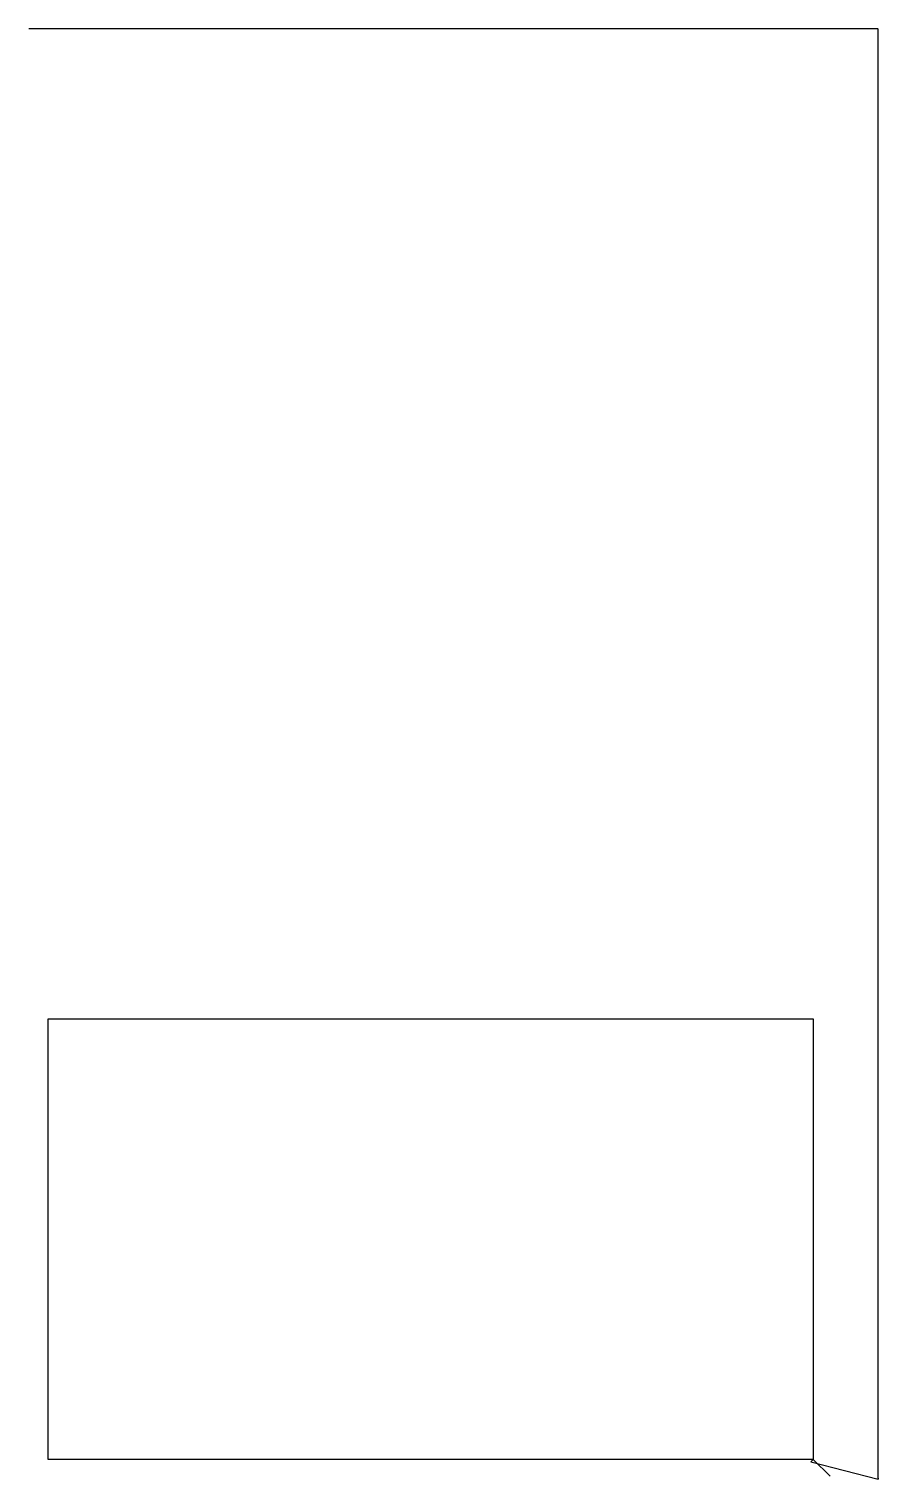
# Model space of a CAD drawing. Header units: metres. Extents: x 8675 to 9565, y 0 to 1520.
import ezdxf

# ---------------------------------------------------------------- set-up
doc = ezdxf.new("R2010")
doc.units = ezdxf.units.M

msp = doc.modelspace()

# ---------------------------------------------------------------- linework, layer by layer
at = {"layer": 'TOOL_0'}
for p, q in [((8676.331, 1520.124), (8675.331, 1520.124)), ((9565.455, 1520.124), (8676.331, 1520.124)), ((9565.455, 1), (9565.455, 1520.124)), ((8695.438, 20.554), (8695.438, 482.554)), ((8695.438, 482.554), (9497.638, 482.554)), ((9497.638, 482.554), (9497.638, 20.554)), ((9497.638, 20.554), (8695.438, 20.554)), ((9497.638, 20.554), (9495.138, 18.054)), ((9495.138, 18.054), (9565.455, 0)), ((9515.138, 3.054), (9497.638, 20.554)), ((9565.455, 0), (9565.455, 1)), ((9565.455, 1), (9565.455, 0)), ((9565.455, 0), (9565.455, 1)), ((9565.455, 0), (9565.455, 0))]:
    msp.add_line(p, q, dxfattribs=at)

doc.saveas('drawing.dxf')
